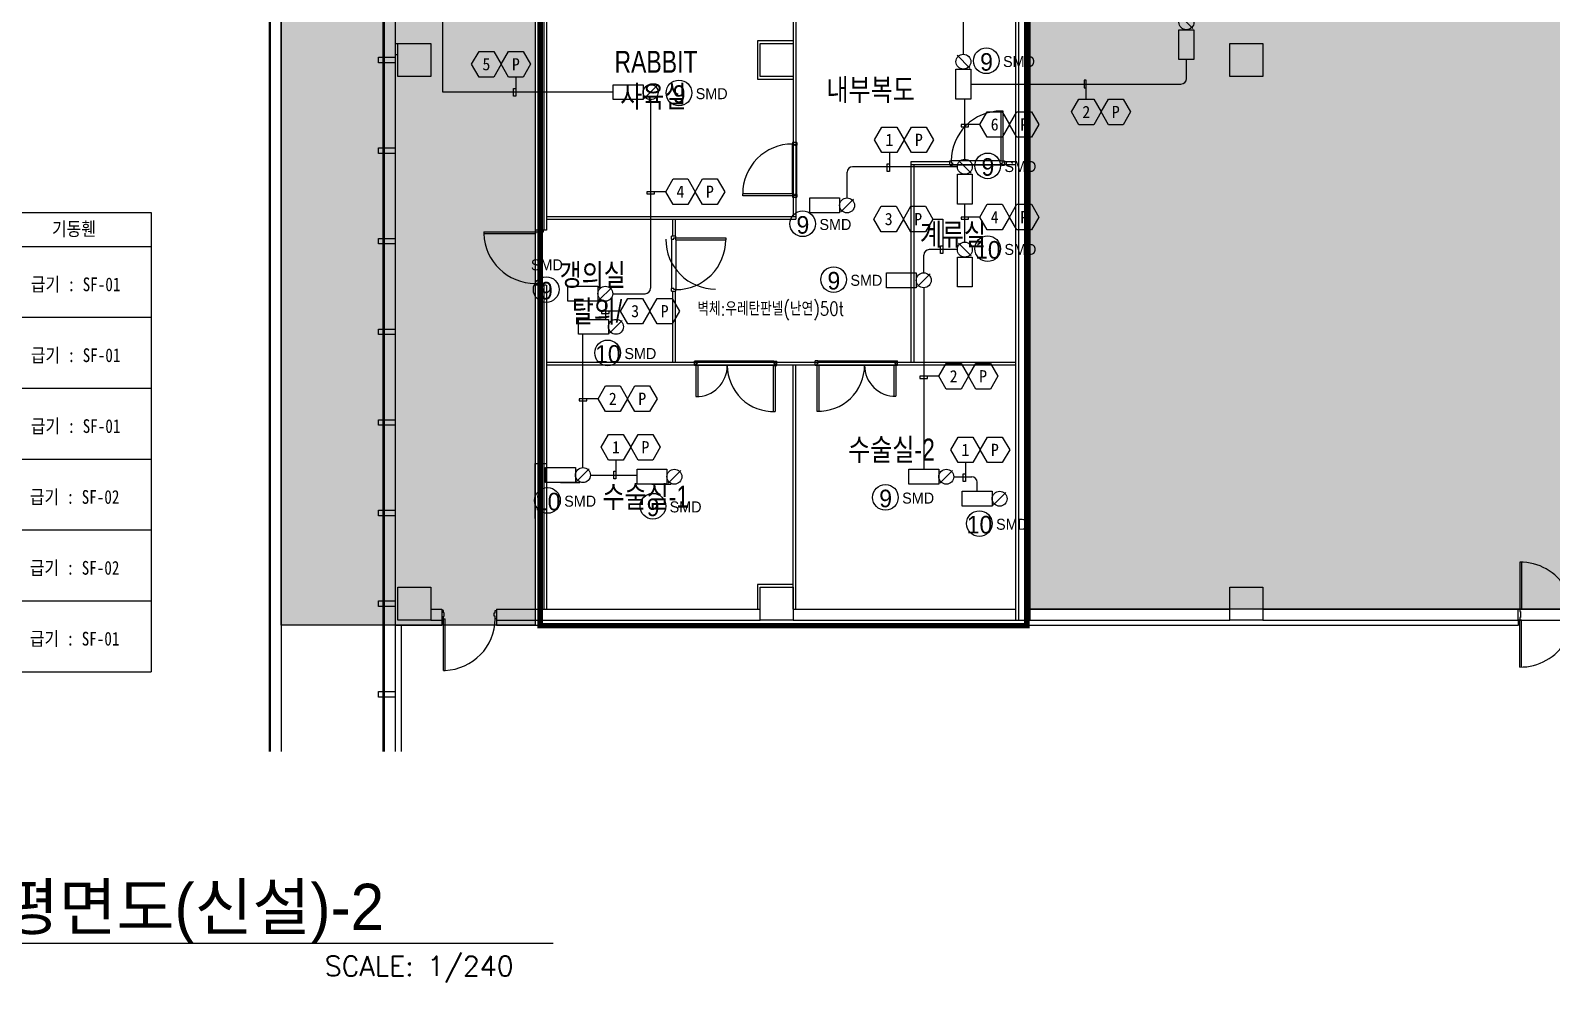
# Model space of a CAD drawing. Header units: millimetres. Extents: x 118559 to 211622, y 1329 to 63037.
# Drawn here: x 169840 to 197540, y 2293 to 19633 of the extents above; entities that cross this region are included whole.
import ezdxf
from ezdxf.enums import TextEntityAlignment as Align

# ---------------------------------------------------------------- set-up
doc = ezdxf.new("R2010")
doc.units = ezdxf.units.MM
doc.header["$LTSCALE"] = 120
doc.linetypes.add('HIDDENX2', pattern=[0.75, 0.5, -0.25])
for name, color, linetype in [('1구역', 41, 'Continuous'), ('ARCH', 9, 'Continuous'), ('DAMPER', 2, 'Continuous'), ('ETC', 6, 'Continuous'), ('fire', 2, 'Continuous'), ('fire-l', 4, 'Continuous'), ('FORM', 7, 'Continuous'), ('M-TEXT', 7, 'Continuous'), ('smd-f', 2, 'Continuous'), ('공사제외', 5, 'Continuous')]:
    doc.layers.add(name, color=color, linetype=linetype)
doc.styles.add('GHD', font='')
doc.styles.add('ghs', font='')
doc.styles.add('SIM', font='simplex_.ttf')
doc.styles.add('SIMPLEX', font='SIMPLEX.shx', dxfattribs={"bigfont": 'whgtxt.shx'})
doc.styles.add('TT', font='')
doc.styles.add('돋움', font='')
doc.styles.get('GHD').set_extended_font_data('Dotum')
doc.styles.get('ghs').set_extended_font_data('Dotum')
doc.styles.get('TT').set_extended_font_data('Dotum')
doc.styles.get('돋움').set_extended_font_data('DotumChe')

# ---------------------------------------------------------------- blocks, each defined once
blk = doc.blocks.new('e-22-1')
at = {"layer": 'DAMPER'}
blk.add_line((-5, 1), (-1, 1), dxfattribs=at)
at = {"layer": 'fire'}
for p, q in [((-5, -1), (-5, 1)), ((-1, 1), (-1, -1)), ((0.85, 0.85), (-0.85, -0.85)), ((-1, -1), (-5, -1))]:
    blk.add_line(p, q, dxfattribs=at)
blk.add_circle((0, 0), 1, dxfattribs=at)

msp = doc.modelspace()

# ---------------------------------------------------------------- hatches: boundary and pattern name
at = {"layer": '공사제외', "linetype": 'Continuous'}
for points in [[(179030.1, 21344.2), (176256.1, 21344.2), (176256.1, 27466.1), (174408.6, 27132.4), (174408.6, 8802), (179030.1, 8802)], [(199960.1, 24504.2), (187983.2, 24504.2), (187983.2, 9094.1), (199960.1, 9094.1)]]:
    msp.add_hatch(color=253, dxfattribs=at).paths.add_polyline_path(points)

# ---------------------------------------------------------------- linework, layer by layer
at = {"layer": '1구역', "color": 3, "linetype": 'HIDDENX2', "ltscale": 7, "const_width": 100, "elevation": 0}
msp.add_lwpolyline([(179630.1, 21444.2), (179630.1, 24501.6), (187983.2, 24504.2), (187983.2, 8794.3), (179121.6, 8794.3), (179121.6, 21444.2), (179630.1, 21444.2)], dxfattribs=at)
at = {"layer": 'ARCH', "color": 9}
for p, q in [((174184.6, 27292.8, 0), (174184.6, 6503.9, 0)), ((174208.6, 27298, 0), (174208.6, 6503.9, 0)), ((174408.6, 27341.6, 0), (174408.6, 6503.9, 0)), ((176256.1, 27292.8, 0), (176256.1, 6503.9, 0)), ((176256.1, 27292.8, 0), (176256.1, 6503.9, 0)), ((176280.1, 27298, 0), (176280.1, 6503.9, 0)), ((176280.1, 27298, 0), (176280.1, 6503.9, 0)), ((176480.1, 27341.6, 0), (176480.1, 6503.9, 0)), ((176480.1, 27341.6, 0), (176480.1, 6503.9, 0)), ((187780.1, 24504.2, 0), (187780.1, 8894.3, 0)), ((187830.1, 24504.2, 0), (187830.1, 8894.3, 0)), ((187990.1, 24344.2, 0), (187990.1, 8894.3, 0)), ((188040.1, 24344.2, 0), (188040.1, 8894.3, 0)), ((179030.1, 21344.2, 0), (179030.1, 15994.2, 0)), ((179190.1, 21284.2, 0), (179190.1, 15994.2, 0)), ((179240.1, 21234.2, 0), (179240.1, 15994.2, 0)), ((183730.1, 21234.2, 0), (183730.1, 19394.2, 0)), ((183780.1, 21234.2, 0), (183780.1, 19394.2, 0)), ((176480.1, 19394.2, 0), (176530.1, 19394.2, 0)), ((176530.1, 19394.2, 0), (177130.1, 19394.2, 0)), ((176530.1, 18794.2, 0), (176530.1, 19394.2, 0)), ((177130.1, 19394.2, 0), (177130.1, 18794.2, 0)), ((183730.1, 19444.2, 0), (183080.1, 19444.2, 0)), ((183080.1, 19444.2, 0), (183080.1, 18744.2, 0)), ((183130.1, 19394.2, 0), (183730.1, 19394.2, 0)), ((183130.1, 18794.2, 0), (183130.1, 19394.2, 0)), ((183130.1, 19394.2, 0), (183730.1, 19394.2, 0)), ((183130.1, 18794.2, 0), (183130.1, 19394.2, 0)), ((183730.1, 19394.2, 0), (183730.1, 18794.2, 0)), ((183730.1, 19394.2, 0), (183730.1, 18794.2, 0)), ((183780.1, 19394.2, 0), (183780.1, 16194.2, 0)), ((191680.1, 19394.2, 0), (192280.1, 19394.2, 0)), ((191680.1, 18794.2, 0), (191680.1, 19394.2, 0)), ((191680.1, 19394.2, 0), (192280.1, 19394.2, 0)), ((191680.1, 18794.2, 0), (191680.1, 19394.2, 0)), ((192280.1, 19394.2, 0), (192280.1, 18794.2, 0)), ((192280.1, 19394.2, 0), (192280.1, 18794.2, 0)), ((176180.1, 19044.1, 0), (176180.1, 19144.1, 0)), ((176180.1, 19144.1, 0), (176480.1, 19144.1, 0)), ((176480.1, 19194.2, 0), (176530.1, 19194.2, 0)), ((176480.1, 19144.1, 0), (176480.1, 19044.1, 0)), ((176480.1, 19044.1, 0), (176180.1, 19044.1, 0)), ((177130.1, 18794.2, 0), (176530.1, 18794.2, 0)), ((183080.1, 18744.2, 0), (183730.1, 18744.2, 0)), ((183730.1, 18794.2, 0), (183130.1, 18794.2, 0)), ((183730.1, 18794.2, 0), (183130.1, 18794.2, 0)), ((183730.1, 18794.2, 0), (183730.1, 16244.2, 0)), ((192280.1, 18794.2, 0), (191680.1, 18794.2, 0)), ((192280.1, 18794.2, 0), (191680.1, 18794.2, 0)), ((187515.4, 17259.2, 0), (187515.4, 18164.5, 0)), ((187550.7, 18164.5, 0), (187515.4, 18164.5, 0)), ((187550.7, 17259.2, 0), (187550.7, 18164.5, 0)), ((176180.1, 17394.1, 0), (176180.1, 17494.1, 0)), ((176180.1, 17494.1, 0), (176480.1, 17494.1, 0)), ((176480.1, 17494.1, 0), (176480.1, 17394.1, 0)), ((183715.1, 17594, 0), (183715.1, 17564.6, 0)), ((183795.1, 17594, 0), (183715.1, 17594, 0)), ((183715.1, 17564.6, 0), (183750.9, 17564.6, 0)), ((183715.1, 16658.6, 0), (183715.1, 17564.6, 0)), ((183780.1, 17594, 0), (183730.1, 17594, 0)), ((183750.9, 17564.6, 0), (183750.9, 17544.1, 0)), ((183750.9, 17564.6, 0), (183750.9, 17544.1, 0)), ((183750.9, 17544.1, 0), (183795.1, 17544.1, 0)), ((183795.1, 17594, 0), (183795.1, 17544.1, 0)), ((183795.1, 16643.9, 0), (183795.1, 17544.1, 0)), ((176480.1, 17394.1, 0), (176180.1, 17394.1, 0)), ((185880.1, 17244.2, 0), (186580.1, 17244.2, 0)), ((185880.1, 13594.2, 0), (185880.1, 17244.2, 0)), ((185880.1, 17194.2, 0), (187780.1, 17194.2, 0)), ((185930.1, 13594.2, 0), (185930.1, 17194.2, 0)), ((186580.1, 17259.2, 0), (186609.4, 17259.2, 0)), ((186580.1, 17179.2, 0), (186580.1, 17259.2, 0)), ((186580.1, 17194.2, 0), (186580.1, 17244.2, 0)), ((186580.1, 17179.2, 0), (186629.9, 17179.2, 0)), ((186609.4, 17259.2, 0), (186609.4, 17223.3, 0)), ((187515.4, 17259.2, 0), (186609.4, 17259.2, 0)), ((186609.4, 17223.3, 0), (186629.9, 17223.3, 0)), ((186609.4, 17223.3, 0), (186629.9, 17223.3, 0)), ((186629.9, 17223.3, 0), (186629.9, 17179.2, 0)), ((187530.2, 17179.2, 0), (186629.9, 17179.2, 0)), ((187515.4, 17259.2, 0), (187550.7, 17259.2, 0)), ((187530.2, 17223.3, 0), (187550.7, 17223.3, 0)), ((187530.2, 17179.2, 0), (187530.2, 17223.3, 0)), ((187530.2, 17179.2, 0), (187580.1, 17179.2, 0)), ((187550.7, 17259.2, 0), (187580.1, 17259.2, 0)), ((187550.7, 17223.3, 0), (187550.7, 17259.2, 0)), ((187580.1, 17259.2, 0), (187580.1, 17179.2, 0)), ((187580.1, 17244.2, 0), (187780.1, 17244.2, 0)), ((187580.1, 17244.2, 0), (187580.1, 17194.2, 0)), ((187580.1, 17244.2, 0), (187580.1, 17194.2, 0)), ((183715.1, 16658.6, 0), (182809.8, 16658.6, 0)), ((182809.8, 16623.4, 0), (182809.8, 16658.6, 0)), ((183715.1, 16623.4, 0), (182809.8, 16623.4, 0)), ((183715.1, 16658.6, 0), (183715.1, 16623.4, 0)), ((183715.1, 16623.4, 0), (183715.1, 16594, 0)), ((183750.9, 16623.4, 0), (183715.1, 16623.4, 0)), ((183750.9, 16643.9, 0), (183750.9, 16623.4, 0)), ((183795.1, 16643.9, 0), (183750.9, 16643.9, 0)), ((183795.1, 16643.9, 0), (183795.1, 16594, 0)), ((183715.1, 16594, 0), (183795.1, 16594, 0)), ((183730.1, 16595, 0), (183730.1, 16244.2, 0)), ((183730.1, 16594, 0), (183780.1, 16594, 0)), ((183730.1, 16594, 0), (183780.1, 16594, 0)), ((179240.1, 16244.2, 0), (183780.1, 16244.2, 0)), ((179240.1, 16194.2, 0), (181530.1, 16194.2, 0)), ((181530.1, 16194.2, 0), (183780.1, 16194.2, 0)), ((181530.1, 16194.2, 0), (181530.1, 15884.2, 0)), ((181580.1, 16194.2, 0), (181580.1, 15884.2, 0)), ((176180.1, 15744.1, 0), (176180.1, 15844.1, 0)), ((176180.1, 15844.1, 0), (176480.1, 15844.1, 0)), ((176480.1, 15844.1, 0), (176480.1, 15744.1, 0)), ((178095.1, 15964.2, 0), (179035.1, 15964.2, 0)), ((178095.1, 15964.2, 0), (178095.1, 15934.2, 0)), ((178095.1, 15934.2, 0), (179035.1, 15934.2, 0)), ((179190.1, 15994.2, 0), (179030.1, 15994.2, 0)), ((179185.1, 15994.2, 0), (179035.1, 15994.2, 0)), ((179035.1, 15994.2, 0), (179035.1, 15964.2, 0)), ((179035.1, 15964.2, 0), (179035.1, 15934.2, 0)), ((179035.1, 15964.2, 0), (179080.1, 15964.2, 0)), ((179080.1, 15964.2, 0), (179080.1, 15949.2, 0)), ((179080.1, 15949.2, 0), (179140.1, 15949.2, 0)), ((179140.1, 15949.2, 0), (179140.1, 15964.2, 0)), ((179140.1, 15964.2, 0), (179185.1, 15964.2, 0)), ((179185.1, 15964.2, 0), (179185.1, 15994.2, 0)), ((179240.1, 15994.2, 0), (179190.1, 15994.2, 0)), ((181595.1, 15884.2, 0), (181515.1, 15884.2, 0)), ((181515.1, 15834.3, 0), (181515.1, 15884.2, 0)), ((181515.1, 15834.3, 0), (181559.2, 15834.3, 0)), ((181515.1, 15834.3, 0), (181515.1, 14934.1, 0)), ((181580.1, 15884.2, 0), (181530.1, 15884.2, 0)), ((181580.1, 15884.2, 0), (181530.1, 15884.2, 0)), ((181559.2, 15854.8, 0), (181595.1, 15854.8, 0)), ((181559.2, 15834.3, 0), (181559.2, 15854.8, 0)), ((181595.1, 15854.8, 0), (181595.1, 15884.2, 0)), ((181595.1, 15854.8, 0), (182500.3, 15854.8, 0)), ((181595.1, 15819.6, 0), (181595.1, 15854.8, 0)), ((181595.1, 15819.6, 0), (182500.3, 15819.6, 0)), ((181595.1, 15819.6, 0), (181595.1, 14913.6, 0)), ((182500.3, 15854.8, 0), (182500.3, 15819.6, 0)), ((176480.1, 15744.1, 0), (176180.1, 15744.1, 0)), ((179030.1, 14994.2, 0), (179030.1, 9094.3, 0)), ((179230.1, 14994.2, 0), (179030.1, 14994.2, 0)), ((179035.1, 14994.2, 0), (179035.1, 15024.2, 0)), ((179035.1, 15024.2, 0), (179080.1, 15024.2, 0)), ((179185.1, 14994.2, 0), (179035.1, 14994.2, 0)), ((179080.1, 15024.2, 0), (179080.1, 15039.2, 0)), ((179080.1, 15039.2, 0), (179140.1, 15039.2, 0)), ((179140.1, 15039.2, 0), (179140.1, 15024.2, 0)), ((179140.1, 15024.2, 0), (179185.1, 15024.2, 0)), ((179185.1, 15024.2, 0), (179185.1, 14994.2, 0)), ((179190.1, 14994.2, 0), (179190.1, 9094.3, 0)), ((179240.1, 14994.2, 0), (179240.1, 9094.3, 0)), ((181559.2, 14934.1, 0), (181515.1, 14934.1, 0)), ((181515.1, 14884.2, 0), (181515.1, 14934.1, 0)), ((181515.1, 14884.2, 0), (181595.1, 14884.2, 0)), ((181530.1, 14884.2, 0), (181530.1, 13594.2, 0)), ((181530.1, 14884.2, 0), (181580.1, 14884.2, 0)), ((181559.2, 14913.6, 0), (181559.2, 14934.1, 0)), ((181559.2, 14913.6, 0), (181559.2, 14934.1, 0)), ((181595.1, 14913.6, 0), (181559.2, 14913.6, 0)), ((181580.1, 14884.2, 0), (181580.1, 13594.2, 0)), ((181595.1, 14884.2, 0), (181595.1, 14913.6, 0)), ((176180.1, 14094.1, 0), (176180.1, 14194.1, 0)), ((176180.1, 14194.1, 0), (176480.1, 14194.1, 0)), ((176480.1, 14194.1, 0), (176480.1, 14094.1, 0)), ((176480.1, 14094.1, 0), (176180.1, 14094.1, 0)), ((179230.1, 13594.2, 0), (187780.1, 13594.2, 0)), ((181930.1, 13529.2, 0), (181930.1, 13609.2, 0)), ((181979.9, 13609.2, 0), (181930.1, 13609.2, 0)), ((181930.1, 13529.2, 0), (181930.1, 13609.2, 0)), ((181979.9, 13609.2, 0), (181979.9, 13565.1, 0)), ((183380.2, 13609.2, 0), (181979.9, 13609.2, 0)), ((183380.2, 13609.2, 0), (183430.1, 13609.2, 0)), ((183380.2, 13609.2, 0), (183380.2, 13565.1, 0)), ((183430.1, 13529.2, 0), (183430.1, 13609.2, 0)), ((184179.9, 13614.7, 0), (184130.1, 13614.7, 0)), ((184130.1, 13534.7, 0), (184130.1, 13614.7, 0)), ((184179.9, 13614.7, 0), (184179.9, 13570.5, 0)), ((184179.9, 13614.7, 0), (185580.2, 13614.7, 0)), ((185580.2, 13614.7, 0), (185580.2, 13570.5, 0)), ((185580.2, 13614.7, 0), (185630.1, 13614.7, 0)), ((185630.1, 13534.7, 0), (185630.1, 13614.7, 0)), ((185630.1, 13534.7, 0), (185630.1, 13614.7, 0)), ((179230.1, 13544.2, 0), (187780.1, 13544.2, 0)), ((181979.9, 13544.2, 0), (181930.1, 13544.2, 0)), ((181959.4, 13529.2, 0), (181930.1, 13529.2, 0)), ((183430.1, 13529.2, 0), (181930.1, 13529.2, 0)), ((181959.4, 13565.1, 0), (181959.4, 13529.2, 0)), ((181979.9, 13565.1, 0), (181959.4, 13565.1, 0)), ((181959.4, 13529.2, 0), (181959.4, 12964.2, 0)), ((181994.7, 13529.2, 0), (181959.4, 13529.2, 0)), ((181994.7, 13529.2, 0), (181994.7, 12965, 0)), ((183365.4, 13529.2, 0), (183400.7, 13529.2, 0)), ((183365.4, 13529.2, 0), (183365.4, 12694.2, 0)), ((183380.2, 13565.1, 0), (183400.7, 13565.1, 0)), ((183380.2, 13544.2, 0), (183430.1, 13544.2, 0)), ((183400.7, 13565.1, 0), (183400.7, 13529.2, 0)), ((183400.7, 13529.2, 0), (183400.7, 12694.9, 0)), ((183400.7, 13529.2, 0), (183430.1, 13529.2, 0)), ((183730.1, 9094.3, 0), (183730.1, 13544.2, 0)), ((183780.1, 9094.3, 0), (183780.1, 13544.2, 0)), ((184159.4, 13534.7, 0), (184130.1, 13534.7, 0)), ((184130.1, 13534.7, 0), (185630.1, 13534.7, 0)), ((184179.9, 13570.5, 0), (184159.4, 13570.5, 0)), ((184159.4, 13570.5, 0), (184159.4, 13534.7, 0)), ((184194.7, 13534.7, 0), (184159.4, 13534.7, 0)), ((184159.4, 13534.7, 0), (184159.4, 12700.4, 0)), ((184194.7, 13534.7, 0), (184194.7, 12699.6, 0)), ((185565.4, 13534.7, 0), (185565.4, 12970.4, 0)), ((185565.4, 13534.7, 0), (185600.7, 13534.7, 0)), ((185580.2, 13570.5, 0), (185600.7, 13570.5, 0)), ((185600.7, 13570.5, 0), (185600.7, 13534.7, 0)), ((185600.7, 13534.7, 0), (185630.1, 13534.7, 0)), ((185600.7, 13534.7, 0), (185600.7, 12969.7, 0)), ((176180.1, 12444.1, 0), (176180.1, 12544.1, 0)), ((176180.1, 12544.1, 0), (176480.1, 12544.1, 0)), ((176480.1, 12544.1, 0), (176480.1, 12444.1, 0)), ((176480.1, 12444.1, 0), (176180.1, 12444.1, 0)), ((179030.1, 11744.2, 0), (179240.1, 11744.2, 0)), ((179030.1, 10744.2, 0), (179030.1, 11744.2, 0)), ((179105.1, 11744.2, 0), (179105.1, 10744.2, 0)), ((179155.1, 11744.2, 0), (179155.1, 10744.2, 0)), ((179240.1, 11744.2, 0), (179240.1, 10744.2, 0)), ((176180.1, 10794.1, 0), (176180.1, 10894.1, 0)), ((176180.1, 10894.1, 0), (176480.1, 10894.1, 0)), ((176480.1, 10894.1, 0), (176480.1, 10794.1, 0)), ((176480.1, 10794.1, 0), (176180.1, 10794.1, 0)), ((196960.1, 9949.2, 0), (196960.1, 9094.3, 0)), ((196990, 9949.2, 0), (196990, 9094.3, 0)), ((176530.1, 9494.2, 0), (177130.1, 9494.2, 0)), ((176530.1, 8894.2, 0), (176530.1, 9494.2, 0)), ((177130.1, 9494.2, 0), (177130.1, 8894.2, 0)), ((183730.1, 9544.2, 0), (183080.1, 9544.2, 0)), ((183080.1, 9544.2, 0), (183080.1, 9094.3, 0)), ((183130.1, 9494.2, 0), (183730.1, 9494.2, 0)), ((183130.1, 8894.2, 0), (183130.1, 9494.2, 0)), ((183130.1, 9494.2, 0), (183730.1, 9494.2, 0)), ((183130.1, 8894.2, 0), (183130.1, 9494.2, 0)), ((183730.1, 9494.2, 0), (183730.1, 8894.2, 0)), ((183730.1, 9494.2, 0), (183730.1, 8894.2, 0)), ((191680.1, 9494.2, 0), (192280.1, 9494.2, 0)), ((191680.1, 8894.2, 0), (191680.1, 9494.2, 0)), ((191680.1, 9494.2, 0), (192280.1, 9494.2, 0)), ((191680.1, 8894.2, 0), (191680.1, 9494.2, 0)), ((192280.1, 9494.2, 0), (192280.1, 8894.2, 0)), ((192280.1, 9494.2, 0), (192280.1, 8894.2, 0)), ((176180.1, 9144.1, 0), (176180.1, 9244.1, 0)), ((176180.1, 9244.1, 0), (176480.1, 9244.1, 0)), ((176480.1, 9144.1, 0), (176180.1, 9144.1, 0)), ((176480.1, 9244.1, 0), (176480.1, 9144.1, 0)), ((177130.1, 8894.2, 0), (176530.1, 8894.2, 0)), ((177130.1, 9094.3, 0), (177330.1, 9094.3, 0)), ((177130.1, 8894.3, 0), (177330.1, 8894.3, 0)), ((177130.1, 8894.3, 0), (177330.1, 8894.3, 0)), ((177130.1, 8894.3, 0), (177330.1, 8894.3, 0)), ((177130.1, 8894.3, 0), (177330.1, 8894.3, 0)), ((177330.1, 9094.3, 0), (177330.1, 8894.3, 0)), ((177330.1, 9069.3, 0), (177330.1, 8919.3, 0)), ((177360.1, 9069.3, 0), (177330.1, 9069.3, 0)), ((177330.1, 8919.3, 0), (177360.1, 8919.3, 0)), ((177330.1, 8894.3, 0), (177330.1, 8794.3, 0)), ((177360.1, 9024.3, 0), (177360.1, 9069.3, 0)), ((177375.1, 9024.3, 0), (177360.1, 9024.3, 0)), ((177360.1, 8919.3, 0), (177360.1, 8964.3, 0)), ((177360.1, 8964.3, 0), (177375.1, 8964.3, 0)), ((177360.1, 7979.3, 0), (177360.1, 8919.3, 0)), ((177360.1, 8919.3, 0), (177390, 8919.3, 0)), ((177375.1, 8964.3, 0), (177375.1, 9024.3, 0)), ((177390, 7979.3, 0), (177390, 8919.3, 0)), ((178285.1, 8964.3, 0), (178285.1, 9024.3, 0)), ((178285.1, 9024.3, 0), (178300.1, 9024.3, 0)), ((178300.1, 8964.3, 0), (178285.1, 8964.3, 0)), ((178300.1, 9024.3, 0), (178300.1, 9069.3, 0)), ((178300.1, 9069.3, 0), (178330.1, 9069.3, 0)), ((178300.1, 8919.3, 0), (178300.1, 8964.3, 0)), ((178330.1, 8919.3, 0), (178300.1, 8919.3, 0)), ((178330.1, 9094.3, 0), (178825.1, 9094.3, 0)), ((178330.1, 9094.3, 0), (178330.1, 8894.3, 0)), ((178330.1, 9069.3, 0), (178330.1, 8919.3, 0)), ((178330.1, 8894.3, 0), (183130.1, 8894.3, 0)), ((178330.1, 8894.3, 0), (183130.1, 8894.3, 0)), ((178330.1, 8894.3, 0), (179680.1, 8894.3, 0)), ((178330.1, 8894.3, 0), (179680.1, 8894.3, 0)), ((178330.1, 8894.3, 0), (178330.1, 8794.3, 0)), ((178725.1, 9094.3, 0), (178775.1, 9094.3, 0)), ((178725.1, 9094.3, 0), (179030.1, 9094.3, 0)), ((179030.1, 9094.3, 0), (179190.1, 9094.3, 0)), ((179190.1, 9094.3, 0), (183130.1, 9094.3, 0)), ((183730.1, 8894.2, 0), (183130.1, 8894.2, 0)), ((183730.1, 8894.2, 0), (183130.1, 8894.2, 0)), ((183730.1, 9094.3, 0), (187780.1, 9094.3, 0)), ((183730.1, 9094.3, 0), (187780.1, 9094.3, 0)), ((183730.1, 8894.3, 0), (191680.1, 8894.3, 0)), ((183730.1, 8894.3, 0), (191680.1, 8894.3, 0)), ((188030.1, 9094.3, 0), (191680.1, 9094.3, 0)), ((188030.1, 9094.3, 0), (191680.1, 9094.3, 0)), ((192280.1, 8894.2, 0), (191680.1, 8894.2, 0)), ((192280.1, 8894.2, 0), (191680.1, 8894.2, 0)), ((192280.1, 9094.3, 0), (199130.1, 9094.3, 0)), ((192280.1, 9094.3, 0), (199130.1, 9094.3, 0)), ((192280.1, 8894.3, 0), (199760.1, 8894.3, 0)), ((192280.1, 8894.3, 0), (199760.1, 8894.3, 0)), ((196930.1, 8894.3, 0), (196930.1, 8794.3, 0)), ((196990, 9094.3, 0), (196960.1, 9094.3, 0)), ((196990, 8894.3, 0), (196960.1, 8894.3, 0)), ((196960.1, 8039.4, 0), (196960.1, 8894.3, 0)), ((196990, 8039.4, 0), (196990, 8894.3, 0)), ((177330.1, 8794.3, 0), (176480.1, 8794.3, 0)), ((196930.1, 8794.3, 0), (178330.1, 8794.3, 0)), ((177360.1, 7979.3, 0), (177390, 7979.3, 0)), ((176180.1, 7494.1, 0), (176180.1, 7594.1, 0)), ((176180.1, 7594.1, 0), (176480.1, 7594.1, 0)), ((176480.1, 7494.1, 0), (176180.1, 7494.1, 0)), ((176480.1, 7594.1, 0), (176480.1, 7494.1, 0))]:
    msp.add_line(p, q, dxfattribs=at)
at = {"layer": 'ARCH', "color": 9, "elevation": 0}
msp.add_lwpolyline([(196930.1, 8894.3), (196930.1, 9094.3), (196960.1, 9094.3), (196960.1, 9049.3), (196975.1, 9049.3), (196975.1, 8939.3), (196960.1, 8939.3), (196960.1, 8894.3)], close=True, dxfattribs=at)
msp.add_lwpolyline([(176600, 6503.9), (176600, 8794.3)], dxfattribs=at)
at = {"layer": 'ARCH', "color": 9}
for centre, radius, start, end in [((187514.1, 17259.8, 0), 904.7, 89.91508, 180.03615), ((183714.5, 16660, 0), 904.7, 89.96385, 180.08492), ((179035.1, 15964.2, 0), 940, 181.8271, 270), ((182314.1, 15828.6, 0), 904.7, 179.96385, 270.08492), ((181595.6, 15818.3, 0), 904.7, 269.96385, 0.08492), ((181965.4, 13529.2, 0), 565, 269.39154, 0), ((183365.4, 13529.2, 0), 835, 180, 272.41909), ((184194.7, 13534.7, 0), 835, 267.58091, 0), ((185594.7, 13534.7, 0), 565, 180, 270.60846), ((196975.1, 8994.3, 0), 955, 269.10005, 90.89995), ((177360.1, 8919.3, 0), 940, 271.8271, 0)]:
    msp.add_arc(centre, radius, start, end, dxfattribs=at)
at = {"layer": 'ETC'}
for p, q in [((159530.4, 16315.8), (172036.7, 16315.8)), ((172036.7, 16315.8), (172036.7, 7955.3)), ((159530.4, 14408.7), (172036.7, 14408.7)), ((159530.4, 13118), (172036.7, 13118)), ((159530.4, 11827.3), (172036.7, 11827.3)), ((159530.4, 10536.7), (172036.7, 10536.7)), ((159530.4, 9246), (172036.7, 9246)), ((159530.4, 7955.3), (172036.7, 7955.3))]:
    msp.add_line(p, q, dxfattribs=at)
at = {"layer": 'ETC', "color": 1}
msp.add_line((159530.4, 15699.3), (172036.7, 15699.3), dxfattribs=at)
at = {"layer": 'fire', "color": 2}
msp.add_line((186274.9, 16197.3), (186454.6, 16197.3, 0), dxfattribs=at)
at = {"layer": 'fire', "color": 2, "elevation": 0}
for points in [[(178680.1, 18783.7), (178680.1, 18439.1), (178639.3, 18439.1), (178639.3, 18578), (178680.1, 18578)], [(189067.2, 18381.1), (189067.2, 18725.6), (189026.4, 18725.6), (189026.4, 18586.8), (189067.2, 18586.8)], [(187130.2, 17920.3), (186785.6, 17920.3), (186785.6, 17879.5), (186924.5, 17879.5), (186924.5, 17920.3)], [(185481.1, 17408.6), (185481.1, 17064.1), (185440.3, 17064.1), (185440.3, 17203), (185481.1, 17203)], [(181408, 16696.4), (181063.5, 16696.4), (181063.5, 16655.6), (181202.3, 16655.6), (181202.3, 16696.4)], [(186454.6, 16197.3), (186454.6, 15572.8), (186413.8, 15572.8), (186413.8, 15711.6), (186454.6, 15711.6)], [(187130.2, 16233.9), (186785.6, 16233.9), (186785.6, 16193.1), (186924.5, 16193.1), (186924.5, 16233.9)], [(186382.6, 13335.5), (186038, 13335.5), (186038, 13294.7), (186176.9, 13294.7), (186176.9, 13335.5)], [(180176, 12926), (179831.4, 12926), (179831.4, 12885.2), (179970.3, 12885.2), (179970.3, 12926)], [(180502.2, 11809.9), (180502.2, 11465.3), (180461.4, 11465.3), (180461.4, 11604.2), (180502.2, 11604.2)], [(186865.9, 11762.5), (186865.9, 11418), (186825.1, 11418), (186825.1, 11556.8), (186865.9, 11556.8)]]:
    msp.add_lwpolyline(points, dxfattribs=at)
at = {"layer": 'fire', "color": 2}
msp.add_lwpolyline([(180583.1, 14520.8), (180238.6, 14520.8), (180238.6, 14480), (180377.4, 14480), (180377.4, 14520.8)], dxfattribs=at)
at = {"layer": 'fire-l', "color": 6, "ltscale": 2}
for p, q in [((177351.5, 18508.5, 0), (177351.5, 22101.6, 0)), ((186830.1, 19200.2, 0), (186830.1, 21099.3, 0)), ((190891.1, 18756.2, 0), (190891.1, 19101.5, 0)), ((186966.1, 18656.2, 0), (190791.1, 18656.2, 0)), ((180452.9, 18508.5, 0), (177351.5, 18508.5, 0)), ((181132.9, 18372.5, 0), (181132.9, 14938.8, 0)), ((186855.1, 17287.4, 0), (186855.1, 18384.2, 0)), ((184710.7, 16581.9, 0), (184710.7, 17051.4, 0)), ((186719.1, 17151.4, 0), (184810.7, 17151.4, 0)), ((186855.1, 15778.2, 0), (186855.1, 16471.4, 0)), ((186107.5, 15220.2, 0), (186107.5, 15542.2, 0)), ((186719.1, 15642.2, 0), (186207.5, 15642.2, 0)), ((180309, 14702.8, 0), (180309, 14371.7, 0)), ((180445, 14838.8, 0), (181032.9, 14838.8, 0)), ((186107.5, 14948.2, 0), (186107.5, 11641.2, 0)), ((179900.9, 11670.8, 0), (179900.9, 14099.7, 0)), ((180036.9, 11534.8, 0), (180885.9, 11534.8, 0)), ((186653.2, 11505.2, 0), (186980.9, 11505.2, 0)), ((187080.9, 11241, 0), (187080.9, 11405.2, 0))]:
    msp.add_line(p, q, dxfattribs=at)
at = {"layer": 'fire-l', "color": 2, "elevation": 0}
for points in [[(177874.3, 19016.3), (178008.6, 19248.9), (178277.2, 19248.9), (178411.5, 19016.3), (178277.2, 18783.7), (178008.6, 18783.7)], [(178411.5, 19016.3), (178545.8, 19248.9), (178814.4, 19248.9), (178948.7, 19016.3), (178814.4, 18783.7), (178545.8, 18783.7)], [(188798.6, 18148.5), (188932.9, 18381.1), (189201.5, 18381.1), (189335.8, 18148.5), (189201.5, 17915.8), (188932.9, 17915.8)], [(189335.8, 18148.5), (189470.1, 18381.1), (189738.8, 18381.1), (189873.1, 18148.5), (189738.8, 17915.8), (189470.1, 17915.8)], [(187130.2, 17920.3), (187264.5, 18153), (187533.1, 18153), (187667.4, 17920.3), (187533.1, 17687.7), (187264.5, 17687.7)], [(187667.4, 17920.3), (187801.7, 18153), (188070.3, 18153), (188204.6, 17920.3), (188070.3, 17687.7), (187801.7, 17687.7)], [(185212.5, 17641.3), (185346.8, 17873.9), (185615.5, 17873.9), (185749.8, 17641.3), (185615.5, 17408.6), (185346.8, 17408.6)], [(185749.8, 17641.3), (185884.1, 17873.9), (186152.7, 17873.9), (186287, 17641.3), (186152.7, 17408.6), (185884.1, 17408.6)], [(181408, 16696.4), (181542.3, 16929.1), (181810.9, 16929.1), (181945.2, 16696.4), (181810.9, 16463.8), (181542.3, 16463.8)], [(181945.2, 16696.4), (182079.5, 16929.1), (182348.2, 16929.1), (182482.5, 16696.4), (182348.2, 16463.8), (182079.5, 16463.8)], [(187130.2, 16233.9), (187264.5, 16466.5), (187533.1, 16466.5), (187667.4, 16233.9), (187533.1, 16001.3), (187264.5, 16001.3)], [(187667.4, 16233.9), (187801.7, 16466.5), (188070.3, 16466.5), (188204.6, 16233.9), (188070.3, 16001.3), (187801.7, 16001.3)], [(186382.6, 13335.5), (186516.9, 13568.1), (186785.5, 13568.1), (186919.8, 13335.5), (186785.5, 13102.9), (186516.9, 13102.9)], [(186919.8, 13335.5), (187054.1, 13568.1), (187322.7, 13568.1), (187457, 13335.5), (187322.7, 13102.9), (187054.1, 13102.9)], [(180176, 12926), (180310.3, 13158.7), (180578.9, 13158.7), (180713.2, 12926), (180578.9, 12693.4), (180310.3, 12693.4)], [(180713.2, 12926), (180847.5, 13158.7), (181116.1, 13158.7), (181250.4, 12926), (181116.1, 12693.4), (180847.5, 12693.4)], [(180233.6, 12042.5), (180367.9, 12275.1), (180636.5, 12275.1), (180770.8, 12042.5), (180636.5, 11809.9), (180367.9, 11809.9)], [(180770.8, 12042.5), (180905.1, 12275.1), (181173.7, 12275.1), (181308, 12042.5), (181173.7, 11809.9), (180905.1, 11809.9)], [(186597.3, 11995.1), (186731.6, 12227.8), (187000.2, 12227.8), (187134.5, 11995.1), (187000.2, 11762.5), (186731.6, 11762.5)], [(187134.5, 11995.1), (187268.8, 12227.8), (187537.4, 12227.8), (187671.7, 11995.1), (187537.4, 11762.5), (187268.8, 11762.5)]]:
    msp.add_lwpolyline(points, close=True, dxfattribs=at)
at = {"layer": 'fire-l', "color": 2}
for points in [[(185200.4, 16197.3), (185334.7, 16429.9), (185603.3, 16429.9), (185737.6, 16197.3), (185603.3, 15964.7), (185334.7, 15964.7)], [(185737.6, 16197.3), (185872, 16429.9), (186140.6, 16429.9), (186274.9, 16197.3), (186140.6, 15964.7), (185872, 15964.7)], [(180583.1, 14520.8), (180717.4, 14753.4), (180986.1, 14753.4), (181120.4, 14520.8), (180986.1, 14288.2), (180717.4, 14288.2)], [(181120.4, 14520.8), (181254.7, 14753.4), (181523.3, 14753.4), (181657.6, 14520.8), (181523.3, 14288.2), (181254.7, 14288.2)]]:
    msp.add_lwpolyline(points, close=True, dxfattribs=at)
at = {"layer": 'fire-l', "color": 6, "ltscale": 2}
for centre, start, end in [((190791.1, 18756.2, 0), 270, 360), ((184810.7, 17051.4, 0), 90, 180), ((186207.5, 15542.2, 0), 90, 180), ((181032.9, 14938.8, 0), 270, 0), ((186980.9, 11405.2, 0), 0, 90)]:
    msp.add_arc(centre, 100, start, end, dxfattribs=at)
at = {"layer": 'FORM', "color": 3}
msp.add_line((154606.4, 3013.4, 0), (179361.3, 3013.4, 0), dxfattribs=at)
at = {"layer": 'smd-f', "elevation": 0}
for points in [[(179492.9, 11398.8), (179842.3, 11398.8)], [(181157.9, 11369.2), (181507.4, 11369.2)]]:
    msp.add_lwpolyline(points, dxfattribs=at)
at = {"layer": 'smd-f'}
for centre in [(187246.3, 19080), (181649.4, 18494.3), (187271.3, 17167.2, 0), (183902.7, 16112.1), (187271.3, 15658, 0), (184466.7, 15095.4), (179231.7, 14913.9, 0), (180350.8, 13761.4), (185409.2, 11129.6, 0), (179255.1, 11072.9), (181175, 10968.7, 0), (187119.2, 10652.2)]:
    msp.add_circle(centre, 233.7, dxfattribs=at)
at = {"layer": '공사제외', "linetype": 'Continuous', "elevation": 0}
msp.add_lwpolyline([(176256.1, 21344.2), (179030.1, 21344.2), (179030.1, 8802), (174408.6, 8802), (174408.6, 27132.4), (176256.1, 27466.1), (176256.1, 21344.2)], dxfattribs=at)
msp.add_lwpolyline([(187983.2, 24504.2), (199960.1, 24504.2), (199960.1, 9094.1), (187983.2, 9094.1)], close=True, dxfattribs=at)

# ---------------------------------------------------------------- block references
at = {"layer": 'fire-l', "ltscale": 2, "xscale": 136, "yscale": 136, "zscale": 136, "rotation": 90}
for p in [(190891.1, 19781.5, 0), (186830.1, 19064.2, 0), (186855.1, 17151.4, 0), (186855.1, 15642.2, 0)]:
    msp.add_blockref('e-22-1', p, dxfattribs=at)
at = {"layer": 'fire-l', "ltscale": 2, "xscale": 136, "yscale": 136, "zscale": 136}
for p in [(181132.9, 18508.5, 0), (184710.7, 16445.9, 0), (180309, 14838.8, 0), (186107.5, 15084.2, 0), (180501.7, 14235.7, 0), (179900.9, 11534.8, 0), (181565.9, 11505.2, 0), (186517.2, 11505.2, 0), (187488.9, 11105, 0)]:
    msp.add_blockref('e-22-1', p, dxfattribs=at)

# ---------------------------------------------------------------- texts
at = {"layer": 'ARCH', "color": 9, "width": 0.8}
for s, height, style, p in [('RABBIT', 400, 'GHD', (180475.3, 18861.3, 0)), ('사육실', 400, 'GHD', (180579.6, 18233, 0)), ('내부복도', 400, 'GHD', (184337.3, 18353.4, 0)), ('계류실', 400, 'GHD', (186037.3, 15718.3, 0)), ('갱의실', 400, 'GHD', (179476.8, 14982.6, 0)), ('탈의/', 400, 'GHD', (179696.1, 14319.9, 0)), ('벽체:우레탄판넬(난연)50t', 250, 'SIMPLEX', (181984, 14440.7, 0)), ('수술실-2', 400, 'GHD', (184732.1, 11799.8, 0)), ('수술실-1', 400, 'GHD', (180257.7, 10941.7, 0))]:
    msp.add_text(s, height=height, dxfattribs=dict(at, style=style)).set_placement(p)
at = {"layer": 'fire', "style": '돋움'}
for s, p in [('5', (178142.9, 19016.3, 0)), ('P', (178680.1, 19016.3, 0)), ('6', (187398.8, 17920.3, 0)), ('P', (187936, 17920.3, 0)), ('2', (189067.2, 18148.5, 0)), ('P', (189604.4, 18148.5, 0)), ('1', (185481.1, 17641.3, 0)), ('P', (186018.4, 17641.3, 0)), ('4', (181676.6, 16696.4, 0)), ('P', (182213.8, 16696.4, 0)), ('P', (187936, 16233.9, 0)), ('3', (185469, 16197.3)), ('P', (186006.3, 16197.3)), ('4', (187398.8, 16233.9, 0)), ('3', (180851.7, 14520.8)), ('P', (181389, 14520.8)), ('2', (186651.2, 13335.5, 0)), ('P', (187188.4, 13335.5, 0)), ('2', (180444.6, 12926, 0)), ('P', (180981.8, 12926, 0)), ('1', (180502.2, 12042.5, 0)), ('P', (181039.4, 12042.5, 0)), ('1', (186865.9, 11995.1, 0)), ('P', (187403.1, 11995.1, 0))]:
    msp.add_text(s, height=222.4, dxfattribs=at).set_placement(p, align=Align.MIDDLE)
at = {"layer": 'FORM', "color": 4, "style": 'GHD'}
msp.add_text('지상8층 화재경보설비 평면도(신설)-2', height=840.002, dxfattribs=at).set_placement((158593.4, 3253.4, 0))
at = {"layer": 'FORM', "color": 2, "style": 'SIM'}
msp.add_text('SCALE: 1/240', height=360.001, dxfattribs=at).set_placement((178639.3, 2773.4, 0), align=Align.TOP_RIGHT)
at = {"layer": 'M-TEXT', "style": '돋움', "width": 0.85}
for s, p in [('기동휀', (170633.6, 16019.7)), ('급기 : SF-01', (170662.5, 15009.1)), ('급기 : SF-01', (170662.5, 13718.5)), ('급기 : SF-01', (170662.5, 12427.8)), ('급기 : SF-02', (170644.5, 11137.1)), ('급기 : SF-02', (170644.5, 9846.4)), ('급기 : SF-01', (170644.5, 8555.8))]:
    msp.add_text(s, height=250, dxfattribs=at).set_placement(p, align=Align.MIDDLE_CENTER)
at = {"layer": 'smd-f', "style": 'TT'}
for s, p in [('9', (187250, 19060)), ('9', (181653.2, 18474.3)), ('9', (187275, 17147.2, 0)), ('9', (183906.4, 16092.1)), ('10', (187275, 15638.1, 0)), ('9', (184470.4, 15075.5)), ('9', (179235.5, 14893.9, 0)), ('10', (180354.6, 13741.5)), ('10', (179258.8, 11052.9)), ('9', (181178.7, 10948.7, 0)), ('9', (185413, 11109.7, 0)), ('10', (187122.9, 10632.2))]:
    msp.add_text(s, height=320, dxfattribs=at).set_placement(p, align=Align.MIDDLE)
at = {"layer": 'smd-f', "style": 'ghs'}
for p in [(187551.2, 18967.1), (181954.4, 18381.4), (187576.2, 17054.3, 0), (184207.6, 15999.2), (187576.2, 15545.1, 0), (178953.1, 15264.2, 0), (184771.6, 14982.5), (180655.8, 13648.5), (179560, 10960), (185714.2, 11016.7, 0), (181479.9, 10855.8, 0), (187424.1, 10539.3)]:
    msp.add_text('SMD', height=200, dxfattribs=at).set_placement(p)

doc.saveas('drawing.dxf')
